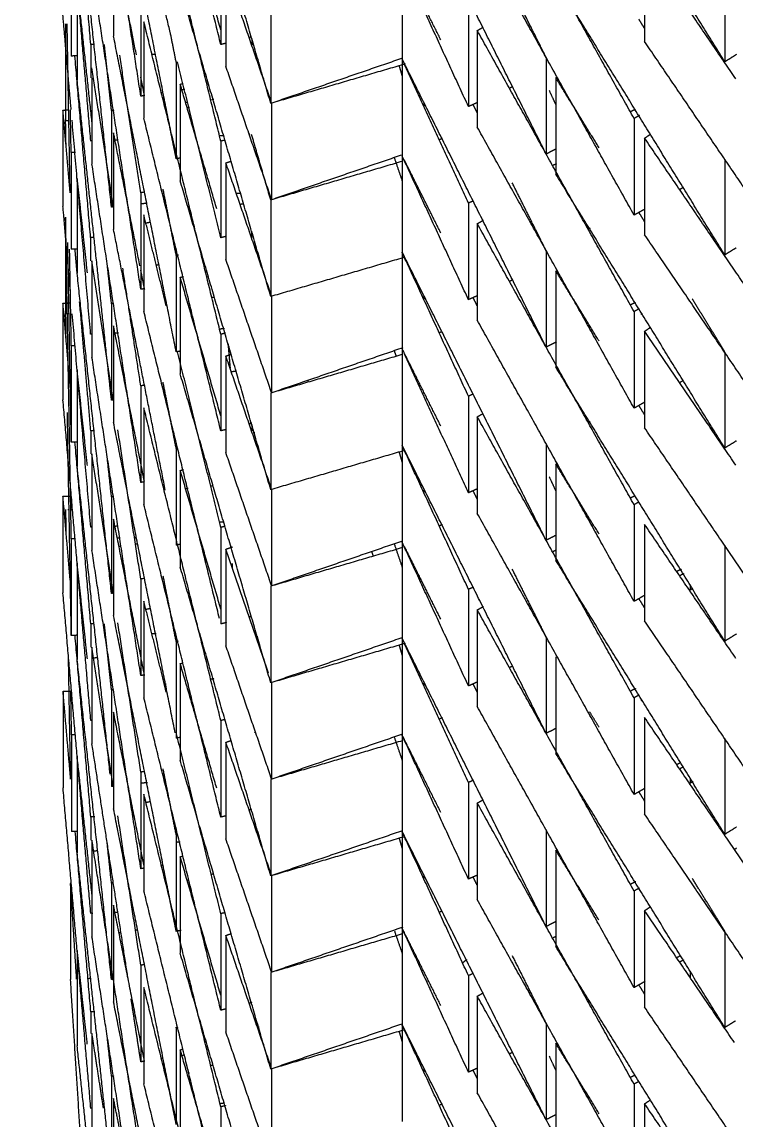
# Model space of a CAD drawing. Header units: centimetres. Extents: x 0 to 19.8, y 0 to 41.5.
# Drawn here: x 12.413 to 12.857, y 13.124 to 13.807 of the extents above; entities that cross this region are included whole.
import ezdxf

# ---------------------------------------------------------------- set-up
doc = ezdxf.new("R2010")
doc.units = ezdxf.units.CM
doc.layers.add('Make2D$Visible$Curves', color=7, linetype='Continuous', true_color=0x000000)

msp = doc.modelspace()

# ---------------------------------------------------------------- linework, layer by layer
at = {"layer": 'Make2D$Visible$Curves', "color": 18, "lineweight": -3, "true_color": 0x000000}
for points, weights, knots in [([(12.44385, 15.63412), (12.44385, 14.6937), (13.08282, 14.0037), (14.71323, 12.24307), (16.47386, 13.87349), (17.24305, 14.58578), (17.24305, 15.63412)], [0.853867800566, 0.860338983745, 1, 0.707106781187, 1, 0.846767797442, 0.853867800566], [5.741243, 5.741243, 5.741243, 7.538558, 7.538558, 11.307837, 11.307837, 13.279801, 13.279801, 13.279801]), ([(17.14305, 15.63412), (17.14305, 14.62947), (16.40592, 13.94686), (14.71866, 12.38439), (13.15619, 14.07165), (12.54385, 14.73289), (12.54385, 15.63412)], [0.853867800566, 0.846767797442, 1, 0.707106781187, 1, 0.860338983745, 0.853867800566], [-13.279801, -13.279801, -13.279801, -11.307837, -11.307837, -7.538558, -7.538558, -5.741243, -5.741243, -5.741243]), ([(12.47302, 15.1611), (12.58656, 14.4396), (13.08282, 13.9037), (14.71323, 12.14307), (16.47386, 13.77349), (17.24305, 14.48578), (17.24305, 15.53412)], [0.861673993534, 0.888038673933, 1, 0.707106781187, 1, 0.846767797442, 0.853867800566], [6.097714, 6.097714, 6.097714, 7.538558, 7.538558, 11.307837, 11.307837, 13.279801, 13.279801, 13.279801])]:
    msp.add_rational_spline(points, weights, degree=2, knots=knots, dxfattribs=at)
for points in [[(12.53686, 13.79253), (12.51295, 13.88963), (12.48903, 13.98673)], [(12.48713, 13.76047), (12.47195, 13.85931), (12.45677, 13.95815)], [(12.56788, 13.75598), (12.53975, 13.85194), (12.51162, 13.9479)], [(12.84997, 13.78181), (12.79749, 13.86693), (12.745, 13.95205)], [(12.45605, 13.73259), (12.4474, 13.83221), (12.43875, 13.93184)], [(12.53686, 13.73253), (12.51295, 13.82963), (12.48903, 13.92673)], [(12.79364, 13.74661), (12.74492, 13.83393), (12.6962, 13.92126)], [(12.50912, 13.72155), (12.48965, 13.81964), (12.47017, 13.91772)], [(12.91282, 13.7491), (12.85652, 13.83174), (12.80022, 13.91439)], [(12.45605, 13.79259), (12.45115, 13.84903), (12.44625, 13.90546)], [(12.73899, 13.72455), (12.69428, 13.81401), (12.64958, 13.90346)], [(12.4689, 13.69154), (12.45823, 13.79097), (12.44756, 13.8904)], [(12.53686, 13.80179), (12.52424, 13.84484), (12.51162, 13.8879)], [(12.50544, 13.80011), (12.49723, 13.83342), (12.48903, 13.86673)], [(12.48438, 13.78614), (12.47727, 13.82193), (12.47017, 13.85772)], [(12.79364, 13.68661), (12.74492, 13.77393), (12.6962, 13.86126)], [(12.47017, 13.8534), (12.47017, 13.82556), (12.47017, 13.79772)], [(12.53686, 13.85253), (12.53686, 13.82253), (12.53686, 13.79253)], [(12.85683, 13.7713), (12.82852, 13.81284), (12.80022, 13.85439)], [(12.80022, 13.85439), (12.80022, 13.82439), (12.80022, 13.79439)], [(12.44394, 13.84542), (12.44394, 13.81542), (12.44394, 13.78542)], [(12.48713, 13.64047), (12.47195, 13.73931), (12.45677, 13.83815)], [(12.56843, 13.75614), (12.5542, 13.79757), (12.53998, 13.83901)], [(12.53998, 13.83901), (12.53998, 13.80901), (12.53998, 13.77901)], [(12.64958, 13.84346), (12.64958, 13.81346), (12.64958, 13.78346)], [(12.67358, 13.79545), (12.66158, 13.81945), (12.64958, 13.84346)], [(12.69073, 13.75402), (12.67016, 13.79865), (12.64958, 13.84328)], [(12.84997, 13.84136), (12.84997, 13.81158), (12.84997, 13.78181)], [(12.45677, 13.74457), (12.45216, 13.78748), (12.44756, 13.8304)], [(12.44756, 13.8304), (12.44756, 13.8004), (12.44756, 13.7704)], [(12.84997, 13.66181), (12.79749, 13.74693), (12.745, 13.83205)], [(12.56788, 13.63598), (12.53975, 13.73194), (12.51162, 13.8279)], [(12.73899, 13.78455), (12.72866, 13.80521), (12.71834, 13.82587)], [(12.48713, 13.82047), (12.48713, 13.79047), (12.48713, 13.76047)], [(12.44382, 13.75225), (12.44123, 13.78205), (12.43864, 13.81186)], [(12.56788, 13.81598), (12.56788, 13.78598), (12.56788, 13.75598)], [(12.69073, 13.81402), (12.69073, 13.78402), (12.69073, 13.75402)], [(12.44039, 13.80539), (12.44039, 13.77539), (12.44039, 13.74539)], [(12.44321, 13.70045), (12.44228, 13.75293), (12.44135, 13.80541)], [(12.53686, 13.61253), (12.51295, 13.70963), (12.48903, 13.80673)], [(12.48903, 13.80673), (12.48903, 13.77673), (12.48903, 13.74673)], [(12.6962, 13.80126), (12.69802, 13.80228), (12.69985, 13.8033)], [(12.80022, 13.8025), (12.79843, 13.80539), (12.79665, 13.80829)], [(12.50912, 13.60155), (12.48965, 13.69964), (12.47017, 13.79772)], [(12.50912, 13.78155), (12.50728, 13.79083), (12.50544, 13.80011)], [(12.55581, 13.7972), (12.55514, 13.79703), (12.55446, 13.79687)], [(12.55606, 13.79632), (12.55606, 13.79425), (12.55606, 13.79217)], [(12.79364, 13.62661), (12.74492, 13.71393), (12.6962, 13.80126)], [(12.6962, 13.80126), (12.6962, 13.77126), (12.6962, 13.74126)], [(12.76606, 13.79808), (12.76574, 13.79792), (12.76542, 13.79776)], [(12.45804, 13.79267), (12.45705, 13.79263), (12.45605, 13.79259)], [(12.45605, 13.79259), (12.45605, 13.78221), (12.45605, 13.77184)], [(12.4689, 13.75154), (12.46669, 13.77207), (12.46449, 13.79259)], [(12.54025, 13.79337), (12.53856, 13.79295), (12.53686, 13.79253)], [(12.91282, 13.6291), (12.85652, 13.71174), (12.80022, 13.79439)], [(12.4476, 13.78549), (12.44577, 13.78545), (12.44394, 13.78542)], [(12.45594, 13.67261), (12.45104, 13.72904), (12.44614, 13.78546)], [(12.48713, 13.70047), (12.48056, 13.74321), (12.474, 13.78596)], [(12.49625, 13.78635), (12.49516, 13.78633), (12.49406, 13.78631)], [(12.64921, 13.78387), (12.60882, 13.77), (12.56843, 13.75614)], [(12.73899, 13.60455), (12.69428, 13.69401), (12.64958, 13.78346)], [(12.64958, 13.78328), (12.64958, 13.75328), (12.64958, 13.72328)], [(12.73899, 13.78455), (12.73899, 13.75455), (12.73899, 13.72455)], [(12.85723, 13.78629), (12.8536, 13.78405), (12.84997, 13.78181)], [(12.47008, 13.69145), (12.46343, 13.7348), (12.45677, 13.77815)], [(12.50912, 13.78155), (12.50912, 13.75155), (12.50912, 13.72155)], [(12.53686, 13.67253), (12.52341, 13.72714), (12.50996, 13.78176)], [(12.56843, 13.69614), (12.5542, 13.73757), (12.53998, 13.77901)], [(12.65147, 13.78048), (12.60968, 13.76823), (12.56788, 13.75598)], [(12.64765, 13.77936), (12.64862, 13.77606), (12.64958, 13.77275)], [(12.69073, 13.69402), (12.67089, 13.73706), (12.65105, 13.7801)], [(12.46583, 13.60007), (12.4567, 13.68523), (12.44756, 13.7704)], [(12.45677, 13.77184), (12.45677, 13.745), (12.45677, 13.71815)], [(12.48942, 13.76076), (12.48827, 13.76654), (12.48713, 13.77231)], [(12.51162, 13.7679), (12.51255, 13.76818), (12.51349, 13.76845)], [(12.77195, 13.72835), (12.75847, 13.7502), (12.745, 13.77205)], [(12.745, 13.77205), (12.745, 13.74205), (12.745, 13.71205)], [(12.50102, 13.76261), (12.50053, 13.76253), (12.50005, 13.76246)], [(12.53432, 13.69046), (12.52297, 13.72918), (12.51162, 13.7679)], [(12.51162, 13.7679), (12.51162, 13.7379), (12.51162, 13.7079)], [(12.51439, 13.76466), (12.51352, 13.76453), (12.51265, 13.76439)], [(12.71818, 13.76627), (12.71738, 13.76591), (12.71659, 13.76556)], [(12.7409, 13.76404), (12.74295, 13.75959), (12.745, 13.75514)], [(12.48903, 13.76076), (12.48808, 13.76062), (12.48713, 13.76047)], [(12.51638, 13.75664), (12.51582, 13.75657), (12.51526, 13.75651)], [(12.53248, 13.75836), (12.53175, 13.75828), (12.53103, 13.75821)], [(12.56843, 13.75614), (12.56843, 13.72614), (12.56843, 13.69614)], [(12.66301, 13.75659), (12.66301, 13.75538), (12.66301, 13.75416)], [(12.69652, 13.7566), (12.69363, 13.75531), (12.69073, 13.75402)], [(12.6962, 13.75018), (12.69491, 13.75275), (12.69363, 13.75531)], [(12.43875, 13.75184), (12.44052, 13.75191), (12.4423, 13.75198)], [(12.43875, 13.75184), (12.43875, 13.72184), (12.43875, 13.69184)], [(12.44321, 13.70045), (12.44098, 13.72614), (12.43875, 13.75184)], [(12.44383, 13.72541), (12.4436, 13.73872), (12.44336, 13.75202)], [(12.47045, 13.75171), (12.46967, 13.75162), (12.4689, 13.75154)], [(12.4689, 13.75154), (12.4689, 13.72154), (12.4689, 13.69154)], [(12.51639, 13.75347), (12.51689, 13.75359), (12.51739, 13.75371)], [(12.79462, 13.75236), (12.7931, 13.7516), (12.79159, 13.75084)], [(12.79705, 13.74851), (12.79535, 13.74756), (12.79364, 13.74661)], [(12.44039, 13.74539), (12.4414, 13.74541), (12.44241, 13.74543)], [(12.44066, 13.72979), (12.44052, 13.73759), (12.44039, 13.74539)], [(12.45594, 13.61261), (12.45017, 13.67907), (12.4444, 13.74553)], [(12.53686, 13.55253), (12.51295, 13.64963), (12.48903, 13.74673)], [(12.79364, 13.56661), (12.74492, 13.65393), (12.6962, 13.74126)], [(12.79364, 13.74661), (12.79364, 13.71661), (12.79364, 13.68661)], [(12.4866, 13.65497), (12.47838, 13.69634), (12.47017, 13.73772)], [(12.47017, 13.73772), (12.47017, 13.70772), (12.47017, 13.67772)], [(12.53861, 13.73584), (12.53756, 13.7358), (12.53652, 13.73576)], [(12.55487, 13.73697), (12.55455, 13.73689), (12.55424, 13.73681)], [(12.56788, 13.69598), (12.56191, 13.71636), (12.55593, 13.73674)], [(12.67296, 13.73371), (12.67375, 13.73406), (12.67453, 13.73441)], [(12.80022, 13.73439), (12.80208, 13.73565), (12.80394, 13.73692)], [(12.91282, 13.5691), (12.85652, 13.65174), (12.80022, 13.73439)], [(12.80022, 13.73439), (12.80022, 13.70439), (12.80022, 13.67439)], [(12.47301, 13.73326), (12.47211, 13.73322), (12.4712, 13.73319)], [(12.53958, 13.7332), (12.53822, 13.73287), (12.53686, 13.73253)], [(12.53686, 13.73253), (12.53686, 13.70253), (12.53686, 13.67253)], [(12.74541, 13.72776), (12.7422, 13.72616), (12.73899, 13.72455)], [(12.44658, 13.72546), (12.44521, 13.72544), (12.44383, 13.72541)], [(12.44383, 13.72541), (12.44383, 13.69541), (12.44383, 13.66541)], [(12.51162, 13.72205), (12.51037, 13.7218), (12.50912, 13.72155)], [(12.64902, 13.7238), (12.60872, 13.70997), (12.56843, 13.69614)], [(12.64458, 13.72228), (12.64708, 13.715), (12.64958, 13.70771)], [(12.64958, 13.72346), (12.64958, 13.69346), (12.64958, 13.66346)], [(12.69073, 13.63402), (12.67016, 13.67865), (12.64958, 13.72328)], [(12.67358, 13.67545), (12.66224, 13.69813), (12.65091, 13.7208)], [(12.84997, 13.72136), (12.84997, 13.69158), (12.84997, 13.66181)], [(12.48713, 13.52047), (12.47195, 13.61931), (12.45677, 13.71815)], [(12.53998, 13.71901), (12.5416, 13.71956), (12.54322, 13.72012)], [(12.56843, 13.63614), (12.5542, 13.67757), (12.53998, 13.71901)], [(12.53998, 13.71901), (12.53998, 13.68901), (12.53998, 13.65901)], [(12.64968, 13.71996), (12.60878, 13.70797), (12.56788, 13.69598)], [(12.74543, 13.71843), (12.74439, 13.71797), (12.74336, 13.7175)], [(12.44756, 13.70917), (12.44756, 13.67978), (12.44756, 13.6504)], [(12.45396, 13.65075), (12.45082, 13.68002), (12.44768, 13.70928)], [(12.56788, 13.51598), (12.53975, 13.61194), (12.51162, 13.7079)], [(12.84997, 13.54181), (12.79749, 13.62693), (12.745, 13.71205)], [(12.48941, 13.70082), (12.48827, 13.70065), (12.48713, 13.70047)], [(12.48713, 13.70047), (12.48713, 13.67047), (12.48713, 13.64047)], [(12.50912, 13.66155), (12.50504, 13.68211), (12.50096, 13.70267)], [(12.73899, 13.66455), (12.72846, 13.68562), (12.71793, 13.70669)], [(12.82446, 13.7038), (12.82326, 13.70313), (12.82206, 13.70246)], [(12.49106, 13.69392), (12.48934, 13.69373), (12.48763, 13.69355)], [(12.54908, 13.70014), (12.54784, 13.70001), (12.54661, 13.69988)], [(12.54883, 13.69334), (12.54989, 13.69355), (12.55094, 13.69376)], [(12.56788, 13.69598), (12.56788, 13.66598), (12.56788, 13.63598)], [(12.69369, 13.69534), (12.69221, 13.69468), (12.69073, 13.69402)], [(12.69073, 13.69402), (12.69073, 13.66402), (12.69073, 13.63402)], [(12.44334, 13.63892), (12.44105, 13.66538), (12.43875, 13.69184)], [(12.47019, 13.69168), (12.46954, 13.69161), (12.4689, 13.69154)], [(12.50296, 13.63016), (12.49599, 13.65844), (12.48903, 13.68673)], [(12.48903, 13.68673), (12.48903, 13.65673), (12.48903, 13.62673)], [(12.80025, 13.69029), (12.79695, 13.68845), (12.79364, 13.68661)], [(12.80022, 13.6825), (12.79843, 13.68539), (12.79665, 13.68829)], [(12.44394, 13.48542), (12.44216, 13.58541), (12.44039, 13.68539)], [(12.44039, 13.68539), (12.44039, 13.65539), (12.44039, 13.62539)], [(12.49052, 13.68176), (12.49181, 13.68202), (12.49309, 13.68227)], [(12.6962, 13.68126), (12.69813, 13.68234), (12.70006, 13.68342)], [(12.79364, 13.50661), (12.74492, 13.59393), (12.6962, 13.68126)], [(12.6962, 13.68126), (12.6962, 13.65126), (12.6962, 13.62126)], [(12.50235, 13.51567), (12.48626, 13.5967), (12.47017, 13.67772)], [(12.54032, 13.67338), (12.53859, 13.67296), (12.53686, 13.67253)], [(12.55595, 13.67655), (12.55595, 13.67452), (12.55595, 13.67249)], [(12.76633, 13.67822), (12.76576, 13.67793), (12.76519, 13.67765)], [(12.91282, 13.5091), (12.85652, 13.59174), (12.80022, 13.67439)], [(12.44394, 13.54542), (12.44284, 13.6075), (12.44173, 13.66958)], [(12.45804, 13.6727), (12.45699, 13.67266), (12.45594, 13.67261)], [(12.45594, 13.67261), (12.45594, 13.66538), (12.45594, 13.65815)], [(12.85714, 13.66623), (12.85355, 13.66402), (12.84997, 13.66181)], [(12.44394, 13.60542), (12.44341, 13.63541), (12.44287, 13.6654)], [(12.44786, 13.66548), (12.44585, 13.66545), (12.44383, 13.66541)], [(12.44756, 13.6504), (12.4469, 13.65793), (12.44625, 13.66546)], [(12.51041, 13.66181), (12.50977, 13.66168), (12.50912, 13.66155)], [(12.50912, 13.66155), (12.50912, 13.63155), (12.50912, 13.60155)], [(12.65122, 13.66041), (12.60955, 13.64819), (12.56788, 13.63598)], [(12.73899, 13.48455), (12.69428, 13.57401), (12.64958, 13.66346)], [(12.69073, 13.57402), (12.67016, 13.61865), (12.64958, 13.66328)], [(12.64958, 13.66328), (12.64958, 13.63328), (12.64958, 13.60328)], [(12.73899, 13.66455), (12.73899, 13.63487), (12.73899, 13.60518)], [(12.47, 13.57202), (12.46338, 13.61509), (12.45677, 13.65815)], [(12.45677, 13.65815), (12.45677, 13.62815), (12.45677, 13.59815)], [(12.4689, 13.63154), (12.46753, 13.64423), (12.46617, 13.65691)], [(12.48713, 13.58047), (12.48151, 13.61705), (12.47589, 13.65362)], [(12.49673, 13.65567), (12.49768, 13.65578), (12.49862, 13.65588)], [(12.56843, 13.57614), (12.5542, 13.61757), (12.53998, 13.65901)], [(12.4689, 13.45154), (12.45823, 13.55097), (12.44756, 13.6504)], [(12.48955, 13.64011), (12.48834, 13.64621), (12.48713, 13.65231)], [(12.51162, 13.6479), (12.51268, 13.64821), (12.51374, 13.64852)], [(12.53686, 13.56179), (12.52424, 13.60484), (12.51162, 13.6479)], [(12.51162, 13.6479), (12.51162, 13.6179), (12.51162, 13.5879)], [(12.7184, 13.64637), (12.71737, 13.64591), (12.71635, 13.64545)], [(12.77187, 13.60847), (12.75844, 13.63026), (12.745, 13.65205)], [(12.745, 13.65205), (12.745, 13.62205), (12.745, 13.59205)], [(12.48918, 13.64079), (12.48815, 13.64063), (12.48713, 13.64047)], [(12.43875, 13.63184), (12.44121, 13.63194), (12.44368, 13.63203)], [(12.45605, 13.55259), (12.45257, 13.59263), (12.4491, 13.63267)], [(12.50193, 13.63433), (12.50245, 13.63435), (12.50297, 13.63437)], [(12.53157, 13.63549), (12.53225, 13.63552), (12.53293, 13.63555)], [(12.56843, 13.63614), (12.56843, 13.60614), (12.56843, 13.57614)], [(12.66301, 13.63627), (12.66301, 13.63522), (12.66301, 13.63416)], [(12.69628, 13.63649), (12.69351, 13.63526), (12.69073, 13.63402)], [(12.6962, 13.63018), (12.69491, 13.63275), (12.69363, 13.63531)], [(12.79444, 13.63227), (12.7929, 13.63149), (12.79135, 13.63072)], [(12.84997, 13.60181), (12.83988, 13.61818), (12.82979, 13.63455)], [(12.43875, 13.63184), (12.43875, 13.60184), (12.43875, 13.57184)], [(12.44334, 13.57892), (12.44105, 13.60538), (12.43875, 13.63184)], [(12.44039, 13.62539), (12.44144, 13.62541), (12.44249, 13.62543)], [(12.44066, 13.60979), (12.44052, 13.61759), (12.44039, 13.62539)], [(12.45605, 13.49259), (12.45029, 13.55895), (12.44453, 13.62531)], [(12.47006, 13.63166), (12.46948, 13.6316), (12.4689, 13.63154)], [(12.4689, 13.63154), (12.4689, 13.60154), (12.4689, 13.57154)], [(12.53602, 13.43595), (12.51252, 13.53134), (12.48903, 13.62673)], [(12.79682, 13.62838), (12.79523, 13.62749), (12.79364, 13.62661)], [(12.79364, 13.62661), (12.79364, 13.59661), (12.79364, 13.56661)], [(12.79826, 13.62489), (12.7986, 13.6251), (12.79893, 13.6253)], [(12.79364, 13.44661), (12.74492, 13.53393), (12.6962, 13.62126)], [(12.45695, 13.61265), (12.45645, 13.61263), (12.45594, 13.61261)], [(12.46445, 13.61295), (12.46409, 13.61293), (12.46372, 13.61292)], [(12.48938, 13.52098), (12.47977, 13.56935), (12.47017, 13.61772)], [(12.47017, 13.61772), (12.47017, 13.58772), (12.47017, 13.55772)], [(12.47326, 13.6133), (12.47225, 13.61326), (12.47125, 13.61322)], [(12.53913, 13.61589), (12.5376, 13.61583), (12.53607, 13.61577)], [(12.53974, 13.61324), (12.5383, 13.61289), (12.53686, 13.61253)], [(12.53686, 13.61253), (12.53686, 13.58253), (12.53686, 13.55253)], [(12.67296, 13.61371), (12.67357, 13.61398), (12.67417, 13.61425)], [(12.80022, 13.61439), (12.80206, 13.61564), (12.80391, 13.6169)], [(12.85683, 13.5313), (12.82852, 13.57284), (12.80022, 13.61439)], [(12.80022, 13.61439), (12.80022, 13.58439), (12.80022, 13.55439)], [(12.44625, 13.60546), (12.44509, 13.60544), (12.44394, 13.60542)], [(12.44394, 13.60542), (12.44394, 13.57542), (12.44394, 13.54542)], [(12.54128, 13.60673), (12.54194, 13.59911), (12.5426, 13.59148)], [(12.74541, 13.60777), (12.7422, 13.60616), (12.73899, 13.60455)], [(12.48713, 13.40047), (12.47195, 13.49931), (12.45677, 13.59815)], [(12.4689, 13.57154), (12.4674, 13.58548), (12.4659, 13.59943)], [(12.5113, 13.60198), (12.51021, 13.60177), (12.50912, 13.60155)], [(12.53686, 13.49253), (12.52342, 13.54713), (12.50997, 13.60172)], [(12.53998, 13.59901), (12.5416, 13.59957), (12.54322, 13.60012)], [(12.56843, 13.51614), (12.5542, 13.55757), (12.53998, 13.59901)], [(12.53998, 13.59901), (12.53998, 13.56901), (12.53998, 13.53901)], [(12.64939, 13.59987), (12.60864, 13.58793), (12.56788, 13.57598)], [(12.6499, 13.6041), (12.60916, 13.59012), (12.56843, 13.57614)], [(12.64458, 13.60228), (12.64518, 13.60055), (12.64577, 13.59881)], [(12.67358, 13.55545), (12.66158, 13.57945), (12.64958, 13.60346)], [(12.64958, 13.60346), (12.64958, 13.57346), (12.64958, 13.54346)], [(12.69073, 13.51402), (12.67076, 13.55733), (12.65079, 13.60065)], [(12.84997, 13.60136), (12.84997, 13.57158), (12.84997, 13.54181)], [(12.84997, 13.42181), (12.79749, 13.50693), (12.745, 13.59205)], [(12.45393, 13.531), (12.45074, 13.5607), (12.44756, 13.5904)], [(12.44756, 13.5904), (12.44756, 13.5604), (12.44756, 13.5304)], [(12.56788, 13.39598), (12.53975, 13.49194), (12.51162, 13.5879)], [(12.54652, 13.58959), (12.545, 13.58936), (12.54349, 13.58913)], [(12.48959, 13.58085), (12.48836, 13.58066), (12.48713, 13.58047)], [(12.48713, 13.58047), (12.48713, 13.55047), (12.48713, 13.52047)], [(12.50912, 13.54155), (12.50504, 13.56212), (12.50095, 13.58269)], [(12.59077, 13.58381), (12.59087, 13.58328), (12.59098, 13.58275)], [(12.82424, 13.58368), (12.82325, 13.58313), (12.82227, 13.58258)], [(12.45605, 13.37259), (12.4474, 13.47221), (12.43875, 13.57184)], [(12.46971, 13.57163), (12.4693, 13.57158), (12.4689, 13.57154)], [(12.56788, 13.57598), (12.56788, 13.54598), (12.56788, 13.51598)], [(12.69374, 13.57536), (12.69224, 13.57469), (12.69073, 13.57402)], [(12.69073, 13.57402), (12.69073, 13.54402), (12.69073, 13.51402)], [(12.72178, 13.57553), (12.72183, 13.57556), (12.72188, 13.57559)], [(12.44394, 13.42542), (12.44271, 13.49463), (12.44148, 13.56384)], [(12.53686, 13.37253), (12.51295, 13.46963), (12.48903, 13.56673)], [(12.48903, 13.56673), (12.48903, 13.53673), (12.48903, 13.50673)], [(12.80046, 13.57041), (12.79705, 13.56851), (12.79364, 13.56661)], [(12.80022, 13.5625), (12.79843, 13.56539), (12.79665, 13.56829)], [(12.50847, 13.36484), (12.48932, 13.46128), (12.47017, 13.55772)], [(12.55604, 13.55726), (12.5554, 13.5571), (12.55477, 13.55694)], [(12.6962, 13.56126), (12.69801, 13.56227), (12.69983, 13.56329)], [(12.79364, 13.38661), (12.74492, 13.47393), (12.6962, 13.56126)], [(12.6962, 13.56126), (12.6962, 13.53126), (12.6962, 13.50126)], [(12.76629, 13.5582), (12.76585, 13.55798), (12.7654, 13.55775)], [(12.45828, 13.55268), (12.45716, 13.55263), (12.45605, 13.55259)], [(12.45605, 13.55259), (12.45605, 13.54537), (12.45605, 13.53815)], [(12.48713, 13.46047), (12.48, 13.50686), (12.47288, 13.55325)], [(12.54006, 13.55332), (12.53846, 13.55292), (12.53686, 13.55253)], [(12.55606, 13.55653), (12.55606, 13.55453), (12.55606, 13.55253)], [(12.55797, 13.55125), (12.55744, 13.55115), (12.55692, 13.55104)], [(12.91282, 13.3891), (12.85652, 13.47174), (12.80022, 13.55439)], [(12.44757, 13.54549), (12.44576, 13.54545), (12.44394, 13.54542)], [(12.45605, 13.43259), (12.45114, 13.48916), (12.44622, 13.54574)], [(12.73899, 13.36455), (12.69428, 13.45401), (12.64958, 13.54346)], [(12.73899, 13.54455), (12.73899, 13.51455), (12.73899, 13.48455)], [(12.85725, 13.5463), (12.85361, 13.54405), (12.84997, 13.54181)], [(12.45677, 13.53815), (12.45677, 13.50815), (12.45677, 13.47815)], [(12.47012, 13.45121), (12.46344, 13.49468), (12.45677, 13.53815)], [(12.4689, 13.51154), (12.46753, 13.52423), (12.46617, 13.53691)], [(12.51022, 13.54177), (12.50967, 13.54166), (12.50912, 13.54155)], [(12.50912, 13.54155), (12.50912, 13.51155), (12.50912, 13.48155)], [(12.56843, 13.45614), (12.5542, 13.49757), (12.53998, 13.53901)], [(12.55966, 13.54199), (12.56007, 13.5421), (12.56047, 13.54222)], [(12.65103, 13.54035), (12.60945, 13.52817), (12.56788, 13.51598)], [(12.64765, 13.53936), (12.64862, 13.53606), (12.64958, 13.53275)], [(12.64958, 13.54328), (12.64958, 13.51328), (12.64958, 13.48328)], [(12.69073, 13.45402), (12.67016, 13.49865), (12.64958, 13.54328)], [(12.46807, 13.33923), (12.45781, 13.43482), (12.44756, 13.5304)], [(12.77191, 13.4884), (12.75846, 13.51023), (12.745, 13.53205)], [(12.745, 13.53205), (12.745, 13.50205), (12.745, 13.47205)], [(12.51162, 13.5279), (12.51259, 13.52819), (12.51356, 13.52847)], [(12.53686, 13.44179), (12.52424, 13.48484), (12.51162, 13.5279)], [(12.51162, 13.5279), (12.51162, 13.4979), (12.51162, 13.4679)], [(12.7409, 13.52404), (12.74295, 13.51959), (12.745, 13.51514)], [(12.48884, 13.52074), (12.48799, 13.5206), (12.48713, 13.52047)], [(12.50097, 13.5226), (12.50066, 13.52255), (12.50036, 13.5225)], [(12.51662, 13.51666), (12.51593, 13.51659), (12.51523, 13.51651)], [(12.53202, 13.51831), (12.53138, 13.51824), (12.53073, 13.51818)], [(12.56832, 13.51625), (12.56832, 13.51618), (12.56832, 13.51611)], [(12.56843, 13.51614), (12.56843, 13.48614), (12.56843, 13.45614)], [(12.66301, 13.51659), (12.66301, 13.51538), (12.66301, 13.51416)], [(12.69638, 13.51654), (12.69356, 13.51528), (12.69073, 13.51402)], [(12.43875, 13.51184), (12.44106, 13.51193), (12.44338, 13.51202)], [(12.43875, 13.51184), (12.43875, 13.48184), (12.43875, 13.45184)], [(12.44333, 13.45903), (12.44104, 13.48543), (12.43875, 13.51184)], [(12.47043, 13.5117), (12.46966, 13.51162), (12.4689, 13.51154)], [(12.4689, 13.51154), (12.4689, 13.48154), (12.4689, 13.45154)], [(12.6962, 13.51018), (12.69491, 13.51275), (12.69363, 13.51531)], [(12.79441, 13.51225), (12.79299, 13.51154), (12.79157, 13.51083)], [(12.44082, 13.48798), (12.44068, 13.49578), (12.44054, 13.50357)], [(12.44179, 13.5036), (12.44231, 13.50361), (12.44283, 13.50362)], [(12.44362, 13.50363), (12.44414, 13.50364), (12.44467, 13.50365)], [(12.53686, 13.31253), (12.51295, 13.40963), (12.48903, 13.50673)], [(12.79665, 13.50829), (12.79515, 13.50745), (12.79364, 13.50661)], [(12.79364, 13.50661), (12.79364, 13.47661), (12.79364, 13.44661)], [(12.47017, 13.49772), (12.47017, 13.46772), (12.47017, 13.43772)], [(12.48946, 13.40059), (12.47981, 13.44915), (12.47017, 13.49772)], [(12.53861, 13.49584), (12.53734, 13.49579), (12.53607, 13.49574)], [(12.79364, 13.32661), (12.74492, 13.41393), (12.6962, 13.50126)], [(12.45677, 13.49262), (12.45641, 13.4926), (12.45605, 13.49259)], [(12.47298, 13.49326), (12.47202, 13.49322), (12.47107, 13.49318)], [(12.53948, 13.49318), (12.53817, 13.49285), (12.53686, 13.49253)], [(12.53686, 13.49253), (12.53686, 13.46253), (12.53686, 13.43253)], [(12.67296, 13.49371), (12.67374, 13.49406), (12.67451, 13.49441)], [(12.80022, 13.49439), (12.80022, 13.46439), (12.80022, 13.43439)], [(12.85692, 13.41116), (12.82857, 13.45277), (12.80022, 13.49439)], [(12.4465, 13.48547), (12.44522, 13.48545), (12.44394, 13.48542)], [(12.44394, 13.48542), (12.44394, 13.45542), (12.44394, 13.42542)], [(12.47427, 13.48596), (12.47339, 13.48595), (12.47251, 13.48593)], [(12.48438, 13.48614), (12.48385, 13.48613), (12.48332, 13.48612)], [(12.48408, 13.48235), (12.48467, 13.48244), (12.48527, 13.48253)], [(12.51139, 13.482), (12.51026, 13.48178), (12.50912, 13.48155)], [(12.64917, 13.48385), (12.6088, 13.47), (12.56843, 13.45614)], [(12.64458, 13.48228), (12.64708, 13.475), (12.64958, 13.46771)], [(12.64958, 13.48346), (12.64958, 13.45346), (12.64958, 13.42346)], [(12.69073, 13.39402), (12.67016, 13.43865), (12.64958, 13.48328)], [(12.74505, 13.48758), (12.74202, 13.48607), (12.73899, 13.48455)], [(12.48713, 13.28047), (12.47195, 13.37931), (12.45677, 13.47815)], [(12.47369, 13.48075), (12.47429, 13.48085), (12.4749, 13.48094)], [(12.53998, 13.47901), (12.54206, 13.47972), (12.54414, 13.48044)], [(12.56639, 13.40206), (12.55319, 13.44054), (12.53998, 13.47901)], [(12.53998, 13.47901), (12.53998, 13.44901), (12.53998, 13.41901)], [(12.54297, 13.48096), (12.54298, 13.4805), (12.54298, 13.48004)], [(12.64966, 13.47995), (12.60877, 13.46796), (12.56788, 13.45598)], [(12.63061, 13.47748), (12.63103, 13.47605), (12.63145, 13.47461)], [(12.67358, 13.43545), (12.66233, 13.45795), (12.65109, 13.48045)], [(12.74541, 13.47842), (12.74438, 13.47796), (12.74334, 13.47749)], [(12.84997, 13.48136), (12.84997, 13.45158), (12.84997, 13.42181)], [(12.44756, 13.4704), (12.44756, 13.4404), (12.44756, 13.4104)], [(12.45395, 13.41081), (12.45075, 13.4406), (12.44756, 13.4704)], [(12.54392, 13.4702), (12.54392, 13.46886), (12.54392, 13.46752)], [(12.84997, 13.30181), (12.79749, 13.38693), (12.745, 13.47205)], [(12.50912, 13.42155), (12.50508, 13.4419), (12.50104, 13.46225)], [(12.56788, 13.27598), (12.53975, 13.37194), (12.51162, 13.4679)], [(12.73899, 13.42455), (12.72849, 13.44555), (12.718, 13.46655)], [(12.82297, 13.46652), (12.8217, 13.46589), (12.82044, 13.46526)], [(12.82445, 13.46379), (12.82324, 13.46312), (12.82204, 13.46245)], [(12.48949, 13.46084), (12.48831, 13.46065), (12.48713, 13.46047)], [(12.48713, 13.46047), (12.48713, 13.43047), (12.48713, 13.40047)], [(12.56788, 13.45598), (12.56788, 13.42598), (12.56788, 13.39598)], [(12.69367, 13.45533), (12.6922, 13.45467), (12.69073, 13.45402)], [(12.82815, 13.45341), (12.82912, 13.45408), (12.83009, 13.45474)], [(12.82844, 13.45679), (12.82844, 13.45534), (12.82844, 13.45389)], [(12.45605, 13.25259), (12.4474, 13.35221), (12.43875, 13.45184)], [(12.47062, 13.45172), (12.46976, 13.45163), (12.4689, 13.45154)], [(12.49103, 13.45392), (12.49094, 13.4539), (12.49084, 13.45389)], [(12.69073, 13.45402), (12.69073, 13.42402), (12.69073, 13.39402)], [(12.80023, 13.45028), (12.79694, 13.44844), (12.79364, 13.44661)], [(12.80022, 13.4425), (12.79843, 13.44539), (12.79665, 13.44829)], [(12.48903, 13.44673), (12.48903, 13.41673), (12.48903, 13.38673)], [(12.50296, 13.39016), (12.49599, 13.41844), (12.48903, 13.44673)], [(12.49038, 13.44174), (12.49174, 13.442), (12.49309, 13.44227)], [(12.6962, 13.44126), (12.69812, 13.44233), (12.70004, 13.44341)], [(12.79364, 13.26661), (12.74492, 13.35393), (12.6962, 13.44126)], [(12.6962, 13.44126), (12.6962, 13.41126), (12.6962, 13.38126)], [(12.69725, 13.44728), (12.69752, 13.44741), (12.69779, 13.44755)], [(12.50912, 13.24155), (12.48965, 13.33964), (12.47017, 13.43772)], [(12.5558, 13.4372), (12.55515, 13.43704), (12.5545, 13.43688)], [(12.76606, 13.43808), (12.76584, 13.43797), (12.76561, 13.43786)], [(12.91282, 13.2691), (12.85652, 13.35174), (12.80022, 13.43439)], [(12.45821, 13.43267), (12.45713, 13.43263), (12.45605, 13.43259)], [(12.45605, 13.43259), (12.45605, 13.42537), (12.45605, 13.41815)], [(12.4689, 13.39154), (12.4667, 13.41203), (12.4645, 13.43252)], [(12.48713, 13.34047), (12.48, 13.38686), (12.47288, 13.43325)], [(12.54028, 13.43337), (12.53857, 13.43295), (12.53686, 13.43253)], [(12.44784, 13.42549), (12.44589, 13.42546), (12.44394, 13.42542)], [(12.45605, 13.31259), (12.45115, 13.36903), (12.44625, 13.42546)], [(12.49666, 13.42636), (12.49536, 13.42634), (12.49406, 13.42631)], [(12.51035, 13.4218), (12.50974, 13.42167), (12.50912, 13.42155)], [(12.50912, 13.42155), (12.50912, 13.39155), (12.50912, 13.36155)], [(12.55945, 13.4249), (12.55966, 13.423), (12.55986, 13.42109)], [(12.65152, 13.4205), (12.6097, 13.40824), (12.56788, 13.39598)], [(12.64928, 13.42389), (12.60885, 13.41001), (12.56843, 13.39614)], [(12.73899, 13.24455), (12.69428, 13.33401), (12.64958, 13.42346)], [(12.64958, 13.42328), (12.64958, 13.39328), (12.64958, 13.36328)], [(12.73899, 13.42455), (12.73899, 13.39455), (12.73899, 13.36455)], [(12.85732, 13.42634), (12.85365, 13.42408), (12.84997, 13.42181)], [(12.46999, 13.33206), (12.46338, 13.37511), (12.45677, 13.41815)], [(12.45677, 13.41815), (12.45677, 13.38815), (12.45677, 13.35815)], [(12.56843, 13.33614), (12.5542, 13.37757), (12.53998, 13.41901)], [(12.64765, 13.41936), (12.64862, 13.41606), (12.64958, 13.41275)], [(12.69073, 13.33402), (12.67089, 13.37705), (12.65105, 13.42009)], [(12.44352, 13.33618), (12.44284, 13.37436), (12.44216, 13.41254)], [(12.4689, 13.21154), (12.45823, 13.31097), (12.44756, 13.4104)], [(12.45807, 13.41153), (12.45924, 13.41165), (12.4604, 13.41178)], [(12.51162, 13.4079), (12.51244, 13.40814), (12.51325, 13.40838)], [(12.53432, 13.33046), (12.52297, 13.36918), (12.51162, 13.4079)], [(12.51162, 13.4079), (12.51162, 13.3779), (12.51162, 13.3479)], [(12.745, 13.41205), (12.745, 13.38205), (12.745, 13.35205)], [(12.48918, 13.40079), (12.48815, 13.40063), (12.48713, 13.40047)], [(12.71838, 13.40636), (12.71736, 13.4059), (12.71633, 13.40544)], [(12.50285, 13.39518), (12.50241, 13.39514), (12.50197, 13.39509)], [(12.53253, 13.39837), (12.53163, 13.39827), (12.53073, 13.39817)], [(12.56843, 13.39614), (12.56843, 13.36614), (12.56843, 13.33614)], [(12.66301, 13.39659), (12.66301, 13.39538), (12.66301, 13.39416)], [(12.69626, 13.39649), (12.6935, 13.39525), (12.69073, 13.39402)], [(12.6962, 13.39018), (12.69491, 13.39275), (12.69363, 13.39531)], [(12.43878, 13.3907), (12.4412, 13.3908), (12.44361, 13.39089)], [(12.43878, 13.3907), (12.43878, 13.3607), (12.43878, 13.3307)], [(12.44352, 13.33618), (12.44115, 13.36344), (12.43878, 13.3907)], [(12.4441, 13.36361), (12.44386, 13.37705), (12.44362, 13.39049)], [(12.47015, 13.39167), (12.46952, 13.39161), (12.4689, 13.39154)], [(12.4689, 13.39154), (12.4689, 13.36154), (12.4689, 13.33154)], [(12.53686, 13.19253), (12.51295, 13.28963), (12.48903, 13.38673)], [(12.79462, 13.39236), (12.7932, 13.39165), (12.79178, 13.39094)], [(12.7968, 13.38837), (12.79522, 13.38749), (12.79364, 13.38661)], [(12.79364, 13.38661), (12.79364, 13.35661), (12.79364, 13.32661)], [(12.79364, 13.20661), (12.74492, 13.29393), (12.6962, 13.38126)], [(12.79823, 13.38487), (12.79845, 13.38501), (12.79867, 13.38514)], [(12.48903, 13.28275), (12.4796, 13.33023), (12.47017, 13.37772)], [(12.47017, 13.37772), (12.47017, 13.34772), (12.47017, 13.31772)], [(12.53944, 13.37317), (12.53815, 13.37285), (12.53686, 13.37253)], [(12.67296, 13.37371), (12.67376, 13.37407), (12.67456, 13.37443)], [(12.77195, 13.36834), (12.76896, 13.37319), (12.76597, 13.37804)], [(12.91282, 13.2091), (12.85652, 13.29174), (12.80022, 13.37439)], [(12.80022, 13.37439), (12.80022, 13.34439), (12.80022, 13.31439)], [(12.45716, 13.37263), (12.4566, 13.37261), (12.45605, 13.37259)], [(12.53686, 13.37253), (12.53686, 13.34253), (12.53686, 13.31253)], [(12.74524, 13.36768), (12.74211, 13.36612), (12.73899, 13.36455)], [(12.44641, 13.36365), (12.44525, 13.36363), (12.4441, 13.36361)], [(12.4441, 13.36361), (12.4441, 13.33361), (12.4441, 13.30361)], [(12.53686, 13.25253), (12.52299, 13.30884), (12.50912, 13.36515)], [(12.51181, 13.36209), (12.51047, 13.36182), (12.50912, 13.36155)], [(12.53998, 13.35901), (12.5416, 13.35956), (12.54322, 13.36012)], [(12.55798, 13.36519), (12.55825, 13.36528), (12.55853, 13.36538)], [(12.64971, 13.35997), (12.6088, 13.34797), (12.56788, 13.33598)], [(12.64917, 13.36385), (12.6088, 13.35), (12.56843, 13.33614)], [(12.64458, 13.36228), (12.64708, 13.355), (12.64958, 13.34771)], [(12.64958, 13.36346), (12.64958, 13.33346), (12.64958, 13.30346)], [(12.67358, 13.31545), (12.66158, 13.33945), (12.64958, 13.36346)], [(12.69073, 13.27402), (12.67016, 13.31865), (12.64958, 13.36328)], [(12.84997, 13.36136), (12.84997, 13.33158), (12.84997, 13.30181)], [(12.47912, 13.21264), (12.46794, 13.2854), (12.45677, 13.35815)], [(12.56843, 13.27614), (12.5542, 13.31757), (12.53998, 13.35901)], [(12.53998, 13.35901), (12.53998, 13.32901), (12.53998, 13.29901)], [(12.45677, 13.26457), (12.45216, 13.30748), (12.44756, 13.3504)], [(12.44756, 13.3504), (12.44756, 13.3204), (12.44756, 13.2904)], [(12.56788, 13.15598), (12.53975, 13.25194), (12.51162, 13.3479)], [(12.84997, 13.18181), (12.79749, 13.26693), (12.745, 13.35205)], [(12.82256, 13.34632), (12.82151, 13.34579), (12.82045, 13.34526)], [(12.48941, 13.34082), (12.48827, 13.34065), (12.48713, 13.34047)], [(12.48713, 13.34047), (12.48713, 13.31047), (12.48713, 13.28047)], [(12.50912, 13.30155), (12.50506, 13.32202), (12.50099, 13.34249)], [(12.82422, 13.34367), (12.82324, 13.34312), (12.82225, 13.34257)], [(12.49129, 13.33394), (12.48931, 13.33373), (12.48733, 13.33352)], [(12.56788, 13.33598), (12.56788, 13.30598), (12.56788, 13.27598)], [(12.69372, 13.33535), (12.69223, 13.33468), (12.69073, 13.33402)], [(12.69073, 13.33402), (12.69073, 13.30402), (12.69073, 13.27402)], [(12.72176, 13.33552), (12.72191, 13.33561), (12.72206, 13.33569)], [(12.82815, 13.33341), (12.82916, 13.33411), (12.83018, 13.3348)], [(12.82844, 13.33673), (12.82844, 13.33525), (12.82844, 13.33377)], [(12.45608, 13.13145), (12.44743, 13.23108), (12.43878, 13.3307)], [(12.46991, 13.33165), (12.4694, 13.33159), (12.4689, 13.33154)], [(12.47056, 13.33172), (12.4705, 13.33171), (12.47044, 13.33171)], [(12.48903, 13.32673), (12.48903, 13.29673), (12.48903, 13.26673)], [(12.53686, 13.13253), (12.51295, 13.22963), (12.48903, 13.32673)], [(12.69735, 13.32733), (12.6976, 13.32745), (12.69785, 13.32758)], [(12.80044, 13.3304), (12.79704, 13.3285), (12.79364, 13.32661)], [(12.80022, 13.3225), (12.79843, 13.32539), (12.79665, 13.32829)], [(12.49026, 13.32171), (12.49172, 13.322), (12.49318, 13.32229)], [(12.50441, 13.32452), (12.50448, 13.32454), (12.50456, 13.32455)], [(12.6962, 13.32126), (12.698, 13.32227), (12.69981, 13.32328)], [(12.79364, 13.14661), (12.74492, 13.23393), (12.6962, 13.32126)], [(12.6962, 13.32126), (12.6962, 13.29126), (12.6962, 13.26126)], [(12.45848, 13.31268), (12.45726, 13.31264), (12.45605, 13.31259)], [(12.45605, 13.31259), (12.45605, 13.30537), (12.45605, 13.29815)], [(12.50912, 13.12155), (12.48965, 13.21964), (12.47017, 13.31772)], [(12.48713, 13.22047), (12.48, 13.26686), (12.47288, 13.31325)], [(12.54002, 13.31331), (12.53844, 13.31292), (12.53686, 13.31253)], [(12.5558, 13.3172), (12.55527, 13.31707), (12.55474, 13.31693)], [(12.7661, 13.3181), (12.76574, 13.31792), (12.76538, 13.31774)], [(12.91282, 13.1491), (12.85652, 13.23174), (12.80022, 13.31439)], [(12.73899, 13.30455), (12.73899, 13.27455), (12.73899, 13.24455)], [(12.85732, 13.30634), (12.85365, 13.30408), (12.84997, 13.30181)], [(12.44766, 13.30367), (12.44588, 13.30364), (12.4441, 13.30361)], [(12.45608, 13.19145), (12.45121, 13.24755), (12.44634, 13.30365)], [(12.48713, 13.10047), (12.47195, 13.19931), (12.45677, 13.29815)], [(12.45677, 13.29815), (12.45677, 13.26815), (12.45677, 13.23815)], [(12.51009, 13.30174), (12.5096, 13.30165), (12.50912, 13.30155)], [(12.50912, 13.30155), (12.50912, 13.27155), (12.50912, 13.24155)], [(12.56843, 13.21614), (12.5542, 13.25757), (12.53998, 13.29901)], [(12.65094, 13.30033), (12.60941, 13.28815), (12.56788, 13.27598)], [(12.64973, 13.30405), (12.60908, 13.29009), (12.56843, 13.27614)], [(12.64765, 13.29936), (12.64862, 13.29606), (12.64958, 13.29275)], [(12.73899, 13.12455), (12.69428, 13.21401), (12.64958, 13.30346)], [(12.69073, 13.21402), (12.67016, 13.25865), (12.64958, 13.30328)], [(12.64958, 13.30328), (12.64958, 13.27328), (12.64958, 13.24328)], [(12.4581, 13.29153), (12.45926, 13.29165), (12.46042, 13.29178)], [(12.4689, 13.27154), (12.46753, 13.28425), (12.46617, 13.29697)], [(12.50946, 13.29704), (12.51048, 13.29715), (12.5115, 13.29726)], [(12.745, 13.29205), (12.745, 13.26205), (12.745, 13.23205)], [(12.77181, 13.24858), (12.7584, 13.27031), (12.745, 13.29205)], [(12.85633, 13.29261), (12.85687, 13.29298), (12.85742, 13.29335)], [(12.46583, 13.12015), (12.45669, 13.20527), (12.44756, 13.2904)], [(12.51162, 13.2879), (12.51253, 13.28817), (12.51343, 13.28843)], [(12.53686, 13.20179), (12.52424, 13.24484), (12.51162, 13.2879)], [(12.51162, 13.2879), (12.51162, 13.2579), (12.51162, 13.2279)], [(12.48903, 13.28076), (12.48808, 13.28062), (12.48713, 13.28047)], [(12.50104, 13.28261), (12.50053, 13.28253), (12.50001, 13.28245)], [(12.53087, 13.27703), (12.53173, 13.27725), (12.5326, 13.27746)], [(12.44345, 13.27162), (12.44345, 13.24162), (12.44345, 13.21162)], [(12.44724, 13.21186), (12.44536, 13.24158), (12.44347, 13.2713)], [(12.47008, 13.27167), (12.46949, 13.2716), (12.4689, 13.27154)], [(12.4689, 13.27154), (12.4689, 13.24154), (12.4689, 13.21154)], [(12.51592, 13.27335), (12.51642, 13.27347), (12.51692, 13.2736)], [(12.56843, 13.27614), (12.56843, 13.24614), (12.56843, 13.21614)], [(12.66301, 13.27674), (12.66301, 13.27558), (12.66301, 13.27442)], [(12.69636, 13.27653), (12.69355, 13.27527), (12.69073, 13.27402)], [(12.6962, 13.27018), (12.69491, 13.27275), (12.69363, 13.27531)], [(12.79466, 13.27237), (12.7931, 13.2716), (12.79155, 13.27082)], [(12.84997, 13.24181), (12.83993, 13.25809), (12.82989, 13.27438)], [(12.53686, 13.07253), (12.51295, 13.16963), (12.48903, 13.26673)], [(12.79701, 13.26849), (12.79533, 13.26755), (12.79364, 13.26661)], [(12.79364, 13.26661), (12.79364, 13.23661), (12.79364, 13.20661)], [(12.48942, 13.16077), (12.47979, 13.20924), (12.47017, 13.25772)], [(12.47017, 13.25772), (12.47017, 13.22772), (12.47017, 13.19772)], [(12.79364, 13.08661), (12.74492, 13.17393), (12.6962, 13.26126)], [(12.80022, 13.25439), (12.80208, 13.25566), (12.80395, 13.25693)], [(12.45721, 13.25263), (12.45686, 13.25262), (12.45651, 13.25261)], [(12.46456, 13.25292), (12.46427, 13.25291), (12.46399, 13.2529)], [(12.47295, 13.25325), (12.47206, 13.25322), (12.47117, 13.25318)], [(12.53943, 13.25316), (12.53814, 13.25285), (12.53686, 13.25253)], [(12.53686, 13.25253), (12.53686, 13.22253), (12.53686, 13.19253)], [(12.67296, 13.25371), (12.67365, 13.25402), (12.67433, 13.25433)], [(12.85606, 13.17243), (12.82814, 13.21341), (12.80022, 13.25439)], [(12.80022, 13.25439), (12.80022, 13.22439), (12.80022, 13.19439)], [(12.64996, 13.24413), (12.60919, 13.23013), (12.56843, 13.21614)], [(12.69073, 13.15402), (12.67016, 13.19865), (12.64958, 13.24328)], [(12.74541, 13.24776), (12.7422, 13.24616), (12.73899, 13.24455)], [(12.48713, 13.04047), (12.47195, 13.13931), (12.45677, 13.23815)], [(12.47367, 13.24075), (12.47424, 13.24084), (12.47481, 13.24093)], [(12.48399, 13.24234), (12.48459, 13.24243), (12.48518, 13.24252)], [(12.51213, 13.24215), (12.51063, 13.24185), (12.50912, 13.24155)], [(12.53998, 13.23901), (12.5417, 13.2396), (12.54342, 13.24019)], [(12.56843, 13.15614), (12.5542, 13.19757), (12.53998, 13.23901)], [(12.53998, 13.23901), (12.53998, 13.20901), (12.53998, 13.17901)], [(12.64964, 13.23994), (12.60876, 13.22796), (12.56788, 13.21598)], [(12.64474, 13.24184), (12.64716, 13.23478), (12.64958, 13.22771)], [(12.64958, 13.24291), (12.64958, 13.21318), (12.64958, 13.18346)], [(12.67358, 13.19545), (12.6617, 13.21922), (12.64982, 13.24299)], [(12.74539, 13.23841), (12.74436, 13.23795), (12.74332, 13.23749)], [(12.84997, 13.24136), (12.84997, 13.21158), (12.84997, 13.18181)], [(12.44756, 13.22973), (12.44756, 13.20006), (12.44756, 13.1704)], [(12.45388, 13.17151), (12.45075, 13.20064), (12.44763, 13.22976)], [(12.84997, 13.06181), (12.79749, 13.14693), (12.745, 13.23205)], [(12.56788, 13.03598), (12.53975, 13.13194), (12.51162, 13.2279)], [(12.73899, 13.18455), (12.72853, 13.20548), (12.71807, 13.22641)], [(12.82262, 13.22635), (12.82158, 13.22583), (12.82054, 13.22531)], [(12.82443, 13.22378), (12.82323, 13.22311), (12.82202, 13.22244)], [(12.48941, 13.22082), (12.48827, 13.22065), (12.48713, 13.22047)], [(12.48713, 13.22047), (12.48713, 13.19047), (12.48713, 13.16047)], [(12.56788, 13.21598), (12.56788, 13.18598), (12.56788, 13.15598)], [(12.82844, 13.21673), (12.82844, 13.21485), (12.82844, 13.21297)], [(12.4561, 13.01202), (12.44978, 13.11182), (12.44345, 13.21162)], [(12.45464, 13.21232), (12.45528, 13.21236), (12.45593, 13.21241)], [(12.47017, 13.21168), (12.46953, 13.21161), (12.4689, 13.21154)], [(12.69395, 13.21545), (12.69234, 13.21473), (12.69073, 13.21402)], [(12.69073, 13.21402), (12.69073, 13.18402), (12.69073, 13.15402)], [(12.80065, 13.21052), (12.79715, 13.20856), (12.79364, 13.20661)], [(12.53686, 13.01253), (12.51295, 13.10963), (12.48903, 13.20673)], [(12.48903, 13.20673), (12.48903, 13.17673), (12.48903, 13.14673)], [(12.6962, 13.20126), (12.69811, 13.20233), (12.70002, 13.2034)], [(12.80022, 13.2025), (12.79843, 13.20539), (12.79665, 13.20829)], [(12.50821, 13.00617), (12.48919, 13.10195), (12.47017, 13.19772)], [(12.48713, 13.16047), (12.48412, 13.18004), (12.48112, 13.1996)], [(12.55622, 13.1973), (12.55535, 13.19709), (12.55448, 13.19687)], [(12.79364, 13.02661), (12.74492, 13.11393), (12.6962, 13.20126)], [(12.6962, 13.20126), (12.6962, 13.17126), (12.6962, 13.14126)], [(12.76616, 13.19813), (12.76588, 13.19799), (12.7656, 13.19785)], [(12.45852, 13.19155), (12.4573, 13.1915), (12.45608, 13.19145)], [(12.45608, 13.19145), (12.45608, 13.1848), (12.45608, 13.17815)], [(12.54026, 13.19337), (12.53856, 13.19295), (12.53686, 13.19253)], [(12.91282, 13.0291), (12.85652, 13.11174), (12.80022, 13.19439)], [(12.50912, 13.18155), (12.50908, 13.18175), (12.50905, 13.18194)], [(12.50997, 13.18172), (12.50954, 13.18164), (12.50912, 13.18155)], [(12.55948, 13.18464), (12.55961, 13.18342), (12.55974, 13.1822)], [(12.55976, 13.18201), (12.56022, 13.18215), (12.56069, 13.18229)], [(12.64924, 13.18388), (12.60883, 13.17001), (12.56843, 13.15614)], [(12.73899, 13.00455), (12.69428, 13.09401), (12.64958, 13.18346)], [(12.69073, 13.09402), (12.67016, 13.13865), (12.64958, 13.18328)], [(12.64958, 13.18328), (12.64958, 13.15337), (12.64958, 13.12346)], [(12.73899, 13.18455), (12.73899, 13.15455), (12.73899, 13.12455)], [(12.85667, 13.18594), (12.85332, 13.18387), (12.84997, 13.18181)], [(12.46389, 13.13176), (12.46033, 13.15496), (12.45677, 13.17815)], [(12.45677, 13.17815), (12.45677, 13.14815), (12.45677, 13.11815)], [(12.4689, 13.15154), (12.46753, 13.16423), (12.46617, 13.17691)], [(12.50912, 13.18155), (12.50912, 13.15155), (12.50912, 13.12155)], [(12.56843, 13.09614), (12.5542, 13.13757), (12.53998, 13.17901)], [(12.65094, 13.18033), (12.60941, 13.16815), (12.56788, 13.15598)], [(12.64765, 13.17936), (12.64862, 13.17606), (12.64958, 13.17275)], [(12.46581, 13.00028), (12.45668, 13.08534), (12.44756, 13.1704)], [(12.51162, 13.1679), (12.51245, 13.16815), (12.51329, 13.16839)], [(12.77204, 13.1282), (12.75852, 13.15013), (12.745, 13.17205)], [(12.745, 13.17205), (12.745, 13.14205), (12.745, 13.11205)], [(12.50102, 13.16261), (12.50048, 13.16252), (12.49994, 13.16244)], [(12.53432, 13.09046), (12.52297, 13.12918), (12.51162, 13.1679)], [(12.51162, 13.1679), (12.51162, 13.1379), (12.51162, 13.1079)], [(12.51418, 13.16463), (12.51341, 13.16451), (12.51265, 13.16439)], [(12.7182, 13.16628), (12.71726, 13.16585), (12.71631, 13.16543)], [(12.7409, 13.16404), (12.74295, 13.15959), (12.745, 13.15514)], [(12.48908, 13.16077), (12.48811, 13.16062), (12.48713, 13.16047)], [(12.51615, 13.15661), (12.51581, 13.15657), (12.51547, 13.15654)], [(12.53213, 13.15832), (12.53134, 13.15824), (12.53055, 13.15816)], [(12.56843, 13.15614), (12.56843, 13.12614), (12.56843, 13.09614)], [(12.66301, 13.15659), (12.66301, 13.15538), (12.66301, 13.15416)], [(12.69624, 13.15648), (12.69349, 13.15525), (12.69073, 13.15402)], [(12.6962, 13.15018), (12.69491, 13.15275), (12.69363, 13.15531)], [(12.47013, 13.15167), (12.46951, 13.15161), (12.4689, 13.15154)], [(12.4689, 13.15154), (12.4689, 13.12154), (12.4689, 13.09154)], [(12.51679, 13.15357), (12.51709, 13.15364), (12.51739, 13.15371)], [(12.79428, 13.15218), (12.79302, 13.15156), (12.79176, 13.15093)], [(12.79679, 13.14836), (12.79521, 13.14748), (12.79364, 13.14661)], [(12.53686, 12.95253), (12.51295, 13.04963), (12.48903, 13.14673)], [(12.79364, 12.96661), (12.74492, 13.05393), (12.6962, 13.14126)], [(12.79364, 13.14661), (12.79364, 13.11661), (12.79364, 13.08661)], [(12.4791, 13.09273), (12.47463, 13.11523), (12.47017, 13.13772)], [(12.47017, 13.13772), (12.47017, 13.10772), (12.47017, 13.07772)], [(12.53919, 13.13472), (12.53777, 13.13467), (12.53635, 13.13461)], [(12.67296, 13.13371), (12.67376, 13.13407), (12.67455, 13.13442)], [(12.80022, 13.13439), (12.80198, 13.13559), (12.80374, 13.13679)], [(12.91282, 12.9691), (12.85652, 13.05174), (12.80022, 13.13439)], [(12.80022, 13.13439), (12.80022, 13.10439), (12.80022, 13.07439)], [(12.53978, 13.13325), (12.53832, 13.13289), (12.53686, 13.13253)], [(12.53686, 13.13253), (12.53686, 13.10253), (12.53686, 13.07253)], [(12.74541, 13.12776), (12.7422, 13.12616), (12.73899, 13.12455)], [(12.55818, 13.12526), (12.55834, 13.12531), (12.55851, 13.12537)]]:
    msp.add_open_spline(points, degree=2, dxfattribs=at)
msp.add_rational_spline([(12.68961, 13.22403), (12.68846, 13.22304), (12.6873, 13.22205)], [0.856866085391, 0.856847285569, 0.856828592438], degree=2, dxfattribs=at)

doc.saveas('drawing.dxf')
